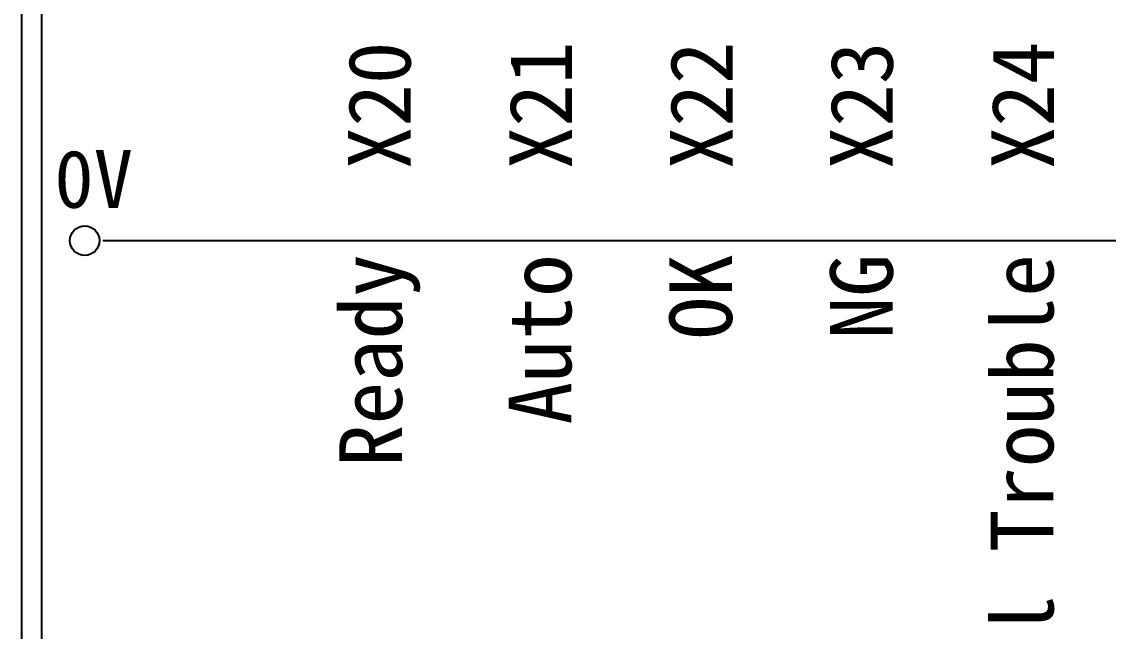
# Model space of a CAD drawing. Extents: x 627 to 914, y 3 to 207.
# Drawn here: x 627.2 to 694.9, y 41 to 79 of the extents above; entities that cross this region are included whole.
import ezdxf

# ---------------------------------------------------------------- set-up
doc = ezdxf.new("R2010")
doc.units = 0
doc.layers.add('圖框層', color=7, linetype='CONTINUOUS')
doc.layers.add('標尺寸層', color=3, linetype='CONTINUOUS')
doc.styles.add('CNS', font='romanc.shx', dxfattribs={"bigfont": 'chineset.shx'})
doc.styles.add('STSL', font='kaiu.ttf')

msp = doc.modelspace()

# ---------------------------------------------------------------- linework, layer by layer
at = {"layer": '圖框層', "color": 7}
for p, q in [((627.197, 3), (627.197, 206.969)), ((628.447, 4.25), (628.447, 205.719))]:
    msp.add_line(p, q, dxfattribs=at)
at = {"layer": '標尺寸層', "color": 7}
msp.add_line((632.246, 65.34), (910.117, 65.34), dxfattribs=at)
msp.add_circle((631.119, 65.34), 0.92, dxfattribs=at)

# ---------------------------------------------------------------- texts
at = {"layer": '圖框層', "color": 4, "style": 'STSL'}
msp.add_text('0V', height=3.6, dxfattribs=at).set_placement((629.229, 67.383))
at = {"layer": '標尺寸層', "color": 7, "char_height": 3.9, "rotation": 90, "style": 'CNS'}
for s, insert, width, attachment_point in [('{\\fDFKai-SB|b0|i0|c136|p65;X20}', (649.496, 73.768), 25.10594, 5), ('{\\fDFKai-SB|b0|i0|c136|p65;X21}', (659.506, 73.768), 25.10594, 5), ('{\\fDFKai-SB|b0|i0|c136|p65;X22}', (669.516, 73.768), 25.10594, 5), ('{\\fDFKai-SB|b0|i0|c136|p65;X23}', (679.526, 73.768), 25.10594, 5), ('{\\fDFKai-SB|b0|i0|c136|p65;X24}', (689.536, 73.768), 25.10594, 5), ('{\\fDFKai-SB|b0|i0|c136|p65;Ready}', (649.496, 64.491), 43.24544, 6), ('{\\fDFKai-SB|b0|i0|c136|p65;OK}', (669.516, 64.491), 43.24544, 6), ('{\\fDFKai-SB|b0|i0|c136|p65;Auto}', (659.506, 64.491), 43.24544, 6), ('{\\fDFKai-SB|b0|i0|c136|p65;NG}', (679.526, 64.491), 43.24544, 6), ('{\\fDFKai-SB|b0|i0|c136|p65;Control Trouble}', (689.536, 64.491), 43.24544, 6)]:
    msp.add_mtext(s, dxfattribs=dict(at, insert=insert, width=width, attachment_point=attachment_point))

doc.saveas('drawing.dxf')
